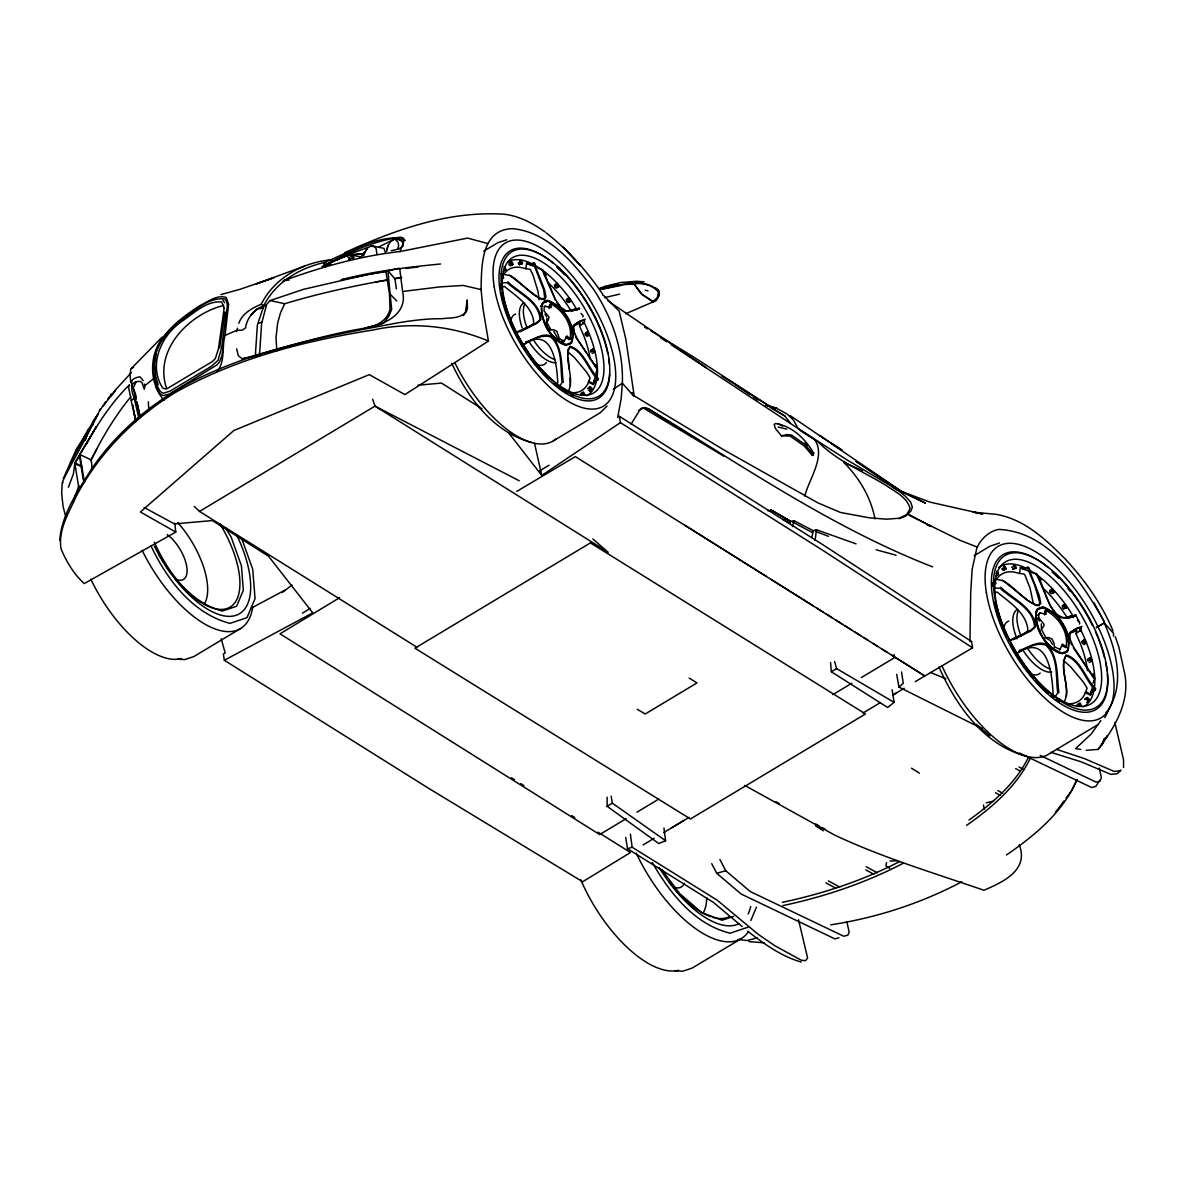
<?xml version="1.0" encoding="UTF-8"?>
<svg xmlns="http://www.w3.org/2000/svg" width="1185" height="1185" viewBox="0 0 1185 1185"><rect width="100%" height="100%" fill="white"/><g stroke="black" fill="none" stroke-linecap="round" stroke-linejoin="round"><path stroke-width="1.5" d="M663.956 828.019L665.585 840.743L658.771 843.527L607.105 806.304L607.135 797.209M282.934 281.378L283.556 280.712C321.194 266.981 360.062 256.019 399.967 251.546L403.833 241.399L403.433 238.17C376.163 235.326 349.619 252.183 325.001 262.255L323.949 262.581C299.287 268.358 276.12 281.986 264.077 305.004L257.338 325.208L255.308 356.226L259.559 354.433L261.633 323.372L266.729 304.308L270.121 300.546L303.508 289.333L369.572 274.076L386.177 271.617M79.247 490.294L74.877 463.72L79.439 455.914L80.195 456.299M613.312 389.287L622.362 383.185C623.577 349.856 611.801 316.899 593.492 289.214C573.244 262.64 548.225 232.038 512.587 228.646C480.636 229.431 481.614 266.818 481.066 289.57L483.021 308.944L488.427 341.058L404.9 394.59L369.305 374.638L233.86 430.51L140.408 511.979L175.78 532.065L84.224 583.583C73.87 574.133 66.523 561.868 61.116 549.025C57.709 530.391 68.834 512.972 76.121 496.559C98.562 453.899 133.416 418.423 174.314 393.109C235.134 358.596 303.878 341.028 372.475 330.111C411.313 321.55 451.9 325.623 488.427 341.058M547.366 326.704L545.574 322.927L548.181 320.276L549.025 316.988L544.063 310.929L544.167 308.322L545.13 306.219L551.143 307.611L550.981 303.997L549.766 304.367L549.099 308.589M1040.948 630.005L1044.074 625.621L1043.926 624.139L1038.712 617.785L1038.815 615.045L1039.823 612.838L1046.148 614.304L1045.97 610.512L1044.696 610.897L1044.637 614.882M62.212 482.428L61.664 493.538L63.131 506.795L65.708 516.467M563.275 382.325C561.349 367.765 563.008 350.642 553.706 338.377C545.87 330.082 534.168 339.71 525.503 341.961M1058.901 692.781C1056.872 677.494 1058.605 659.512 1048.829 646.61C1040.608 637.915 1028.313 648.017 1019.204 650.387M376.948 254.212L376.03 248.228L373.719 246.406L370.698 246.302M570.415 385.747L570.044 377.911M1066.381 696.38C1068.218 683.108 1059.627 666.696 1066.144 654.95C1079.15 658.741 1084.927 676.057 1093.177 686.056M812.954 455.47L813.636 453.085C805.593 439.131 791.921 425.785 775.464 423.519L774.205 424.497L775.375 428.481L781.448 435.843L790.173 436.11L804.171 445.96L812.155 455.158L812.954 455.47L813.636 453.085M164.048 400.278C150.11 384.829 148.88 358.403 160.434 340.969C170.581 326.008 185.334 314.929 200.443 305.36C208.353 301.553 217.018 294.487 226.216 297.479L228.631 304.19L225.046 335.399C221.551 347.175 225.58 361.84 216.87 371.705M225.046 335.399L237.089 330.215L237.415 328.186M811.873 536.968L813.369 530.776L816.435 529.739L856.044 543.856M816.435 529.739L815.117 540.478M236.674 331.696L236.778 330.852M550.981 303.997C563.29 310.426 573.125 325.46 569.911 339.399M1045.97 610.512C1058.901 617.252 1069.24 633.042 1065.863 647.691L1061.449 645.351M792.454 526.54L793.965 520.645L813.369 530.776M602.676 295.213L602.78 294.398C587.182 271.172 568.133 250.168 546.167 232.808M156.227 353.352L154.672 364.506L155.605 375.838L158.168 384.829M539.042 299.775L538.108 291.821L532.969 274.95L530.184 269.321L525.829 268.699L526.599 263.159L531.28 264.61M1033.379 603.683L1030.046 588.16L1024.981 575.184L1024.136 574.058L1019.544 573.422L1020.359 567.6L1025.277 569.126M219.625 347.946L225.091 312.04M129.772 385.658L129.298 385.036C108.709 405.033 94.222 429.977 79.854 454.566L84.49 482.576M387.258 249.309L387.895 245.488M223.447 346.761L221.758 356.092L219.669 361.677L216.885 364.98L169.455 393.998L163.1 395.627L159.575 393.39L156.02 387.214M153.606 378.711L145.088 385.421L144.289 389.228L142.022 382.799L140.408 381.392L136.216 381.614C127.58 384.296 133.609 397.908 137.105 403.048L140.363 417.653L136.749 401.611M133.609 409.403L135.727 421.682M386.621 251.501L387.732 246.036L390.532 241.681L394.383 239.148L405.329 240.303M886.528 862.65L885.876 865.776L889.757 868.338M397.864 248.998L398.649 245.31L397.923 241.933L395.79 240.066M594.485 380.8L593.389 383.599L588.782 381.214L590.16 377.985L586.59 372.134L574.31 357.426L567.659 351.649M1091.992 689.833L1090.541 694.129L1085.697 691.625L1087.134 688.233L1083.386 682.086L1070.485 666.622L1063.508 660.563M79.439 455.914L83.305 480.088M595.714 375.186L596.929 368.965L587.642 354.626M593.389 383.599L595.211 376.697C587.597 367.202 582.116 350.73 569.97 347.146L567.971 349.456L568.03 354.685M1093.103 683.138L1093.873 680.22M1090.541 694.129L1092.451 686.885C1084.438 676.902 1078.691 659.601 1065.922 655.823C1058.279 668.888 1071.462 687.626 1064.352 701.653M533.65 262.759L533.354 263.87L535.516 266.255L534.879 263.396L533.65 262.759L531.073 264.299M582.842 316.884L583.139 315.773L580.976 313.388M563.675 389.465L563.971 388.354L566.134 390.724M598.01 379.674L598.307 378.563L596.144 376.178L596.781 379.037L598.01 379.674L594.144 382M1027.765 567.171L1027.454 568.341L1029.721 570.844L1029.054 567.837L1027.765 567.171L1025.055 568.8M1079.461 624.036L1079.772 622.866L1077.491 620.362M1059.316 700.291L1059.627 699.12L1061.908 701.624M1095.384 690.011L1095.695 688.841L1093.429 686.337L1094.096 689.344L1095.384 690.011L1092.674 691.64M63.101 482.65L62.746 481.036C74.951 456.714 89.068 433.562 100.355 408.869M85.394 440.287L88.86 428.792L97.703 414.557M92.534 425.163L93.748 421.297M133.683 398.382L131.165 400.93L135.549 419.357M595.24 380.341L593.418 384.666L588.427 382.133L588.782 381.214M1092.466 690.707L1090.555 695.254L1085.312 692.603L1085.697 691.625M931.054 526.481L908.036 513.934L899.267 518.23L886.647 519.193L869.435 517.83L840.417 512.453L817.857 502.84L724.139 450.048L632.553 394.857L631.975 392.694L633.634 395.79M588.427 382.133L587.997 383.392A70.7 32.01 59 0 1 570.429 392.561M1085.312 692.603L1084.867 693.921A74.27 33.639 59 0 1 1066.396 703.534M73.026 501.818L78.625 486.502M129.298 385.036L128.528 387.214L131.313 400.486M396.768 300.946L390.146 294.147L387.939 270.817L399.034 268.254L400.293 269.439M1086.186 750.312L1098.125 749.394L1101.946 744.802L1104.361 738.285M68.434 487.242L73.426 473.837L74.936 462.461L96.444 426.57L86.431 444.064M546.581 320.942L546.952 318.084M1041.363 628.302L1041.334 623.858M804.808 495.997C808.911 479.125 826.271 456.166 814.554 439.339L671.228 344.791M1019.426 753.008L1091.666 787.536L1095.74 786.455L1101.457 777.938L1099.25 767.984M812.155 455.158L812.762 453.662L805.104 444.686L791.654 435.117L786.825 434.54L781.448 435.843M363.217 255.16L367.498 247.991M1037.616 615.459L1039.823 612.838M564.045 341.635L566.771 335.933L570.207 338.866M1059.701 650.047L1062.56 644.062L1066.174 647.128M567.852 392.265C575.866 378.296 562.742 359.603 570.178 346.301C582.561 349.916 588.056 366.387 595.907 375.912M363.454 255.901L365.35 251.398L362.58 253.708L361.484 256.952L348.583 254.79L324.231 265.351L323.949 262.581L325.608 262.463L323.949 262.581L325.312 265.988M750.816 920.523L756.46 907.147M1113.485 636.138L1113.53 633.323L1104.227 622.94L1103.487 620.303C1081.031 580.887 1048.784 531.68 998.733 529.414C988.838 531.161 980.691 539.234 976.81 548.107L972.144 569.467L970.722 592.219L969.937 641.455L971.552 641.529L972.544 647.825L915.264 681.642M1067.344 650.535L1068.396 648.136M63.264 478.681L76.344 449.204L85.912 434.243L70.448 462.831M541.056 306.411L542.597 302.99L547.574 301.108M1035.542 613.045L1037.156 609.445L1042.4 607.461L1050.265 611.09M136.216 381.614L133.312 387.925L135.475 397.612M387.673 279.853C352.952 286.015 318.439 293.524 284.681 303.73L280.519 312.751L277.66 322.987L276.016 337.518L276.831 350.923M1104.879 717.68L1108.034 710.926M1077.032 779.552C1063.212 812.051 1034.905 835.366 1006.509 854.963M1076.839 779.967L1071.477 790.928L1066.1 798.112M238.807 323.312C242.273 313.27 252.227 308.115 261.263 304.19C274.535 277.734 302.93 262.255 331.696 259.693M92 467.957L91.275 459.943C102.132 437.546 114.975 416.039 130.809 396.782M79.054 446.938L88.134 429.444M99.955 410.395L105.776 401.596M90.549 460.669L96.622 449.411M1028.462 757.319C1015.426 783.552 992.497 803.282 969.004 820.02M1030.683 757.482C1017.026 786.159 992.156 807.429 966.604 825.367M399.715 268.817L402.648 291.91C407.966 314.38 383.185 325.49 364.98 328.171C323.179 334.792 282.948 348.331 242.214 358.818L238.289 355.604L236.659 348.834M1105.768 713.089C1126.224 686.841 1116.359 650.535 1104.227 622.94L1096.392 627.591L1104.227 622.94M631.057 424.215L640.759 408.529L644.136 407.655L648.121 408.618C740.995 464.698 830.907 527.266 932.565 566.845M1101.946 744.802L1107.397 735.737L1098.125 749.394M1106.316 737.84C1119.914 718.214 1130.164 694.914 1124.032 670.636L1118.847 646.98L1115.233 636.715M385.836 270.98L389.509 294.25L389.983 309.152C387.391 321.076 375.971 326.305 364.98 328.171L383.436 323.283L388.813 316.262L391.687 309.418L390.146 294.147M366.195 250.109L367.883 247.517L372.031 245.784L383.999 248.391L385.229 252.301M590.204 359.188A70.582 31.965 59 0 0 583.361 334.703L579.495 326.038C592.678 317.062 577.228 320.528 573.051 326.704L574.577 334.57M1087.46 670.591A74.151 33.58 59 0 0 1080.009 642.759L1075.936 633.649C1089.785 624.228 1073.551 627.872 1069.151 634.36L1069.655 639.085M793.965 520.645L790.943 521.444L789.847 523.103L782.915 519.311M559.498 386.399L562.194 382.355C560.031 367.35 563.112 347.842 550.581 336.807C540.908 334.126 529.725 340.584 521.548 345.872M1054.931 697.076L1057.761 692.825C1055.479 677.05 1058.723 656.564 1045.555 644.966C1035.912 642.063 1024.818 648.669 1016.404 653.498M264.418 306.382C255.827 306.574 246.465 318.395 245.65 327.771L242.258 330.215L237.089 330.215M463.32 315.669L465.379 312.721L467.216 299.894L467.438 308.574L466.357 311.611C460.269 318.928 449.974 317.639 441.516 318.735C427.118 318.572 412.884 320.439 398.693 322.69C336.036 334.466 272.52 345.62 213.744 371.409C164.641 392.102 120.885 425.696 90.86 469.986C77.573 491.538 61.472 514.69 59.798 540.39M1100.835 720.569L1091.192 734.033L1075.55 748.624L1080.868 749.468M97.881 414.38L92.578 422.038L92.682 424.926M1055.331 812.51L1063.952 801.001M162.538 340.065L167.455 333.503M103.154 406.174L115.567 389.806L131.268 372.683M111.346 395.864L115.567 390.339M107.85 398.975L111.553 394.042L110.768 395.153M503.373 271.276L505.906 269.395L503.951 266.595M546.315 274.594L545.707 275.305L544.433 274.268L544.359 271.795L546.315 274.594L544.389 275.75M588.901 335.414L587.612 334.377L585.686 335.533L585.005 333.785L587.538 331.904L589.508 334.703L586.96 336.57M587.775 388.68L590.308 386.814L591.596 387.85L592.263 389.613L589.73 391.48M995.963 576.117L998.629 574.147L996.57 571.214M1038.386 577.421L1039.023 576.665L1041.082 579.613L1040.445 580.369L1039.097 579.272M1085.815 643.514L1084.468 642.418L1082.438 643.633L1081.727 641.796L1084.394 639.811L1086.452 642.759L1083.771 644.729M1087.297 697.506L1084.63 699.476L1087.297 697.506L1088.645 698.602L1089.356 700.439L1086.689 702.409M556.046 384.858L557.735 382.977C557.113 363.662 552.032 324.808 523.577 344.776M1051.288 695.462L1053.065 693.477C1051.999 671.584 1047.17 632.138 1016.093 653.987M600.128 289.392L616.881 285.555L633.753 283.585L641.737 294.013L653.157 301.523L657.334 297.702L658.638 291.036C642.7 275.794 618.644 286.059 600.069 289.051M162.138 337.103L131.387 368.416M264.299 306.085L265.351 305.034M607.046 406.011L600.202 412.765L553.395 440.835M251.027 315.017L257.115 309.078L263.5 307.863M1121.01 770.028L1117.277 773.672L1110.923 774.397L1081.312 761.866L1050.858 752.312M550.255 329.919L553.38 329.711L556.846 331.148L559.379 338.688L558.268 339.517L553.884 331.474M1054.294 647.425L1054.146 643.559L1052.132 639.026L1048.503 637.53L1044.563 638.122M282.119 592.574L292.014 585.109M982.143 728.642L899 687.122L903.281 683.256L901.504 671.999M892.112 689.729L894.112 702.335L887.683 707.489L831.337 671.762L830.567 662.608M326.29 265.84L324.453 267.262L328.867 263.662L337.725 259.248M136.201 399.286C136.942 389.213 123.181 379.674 139.993 376.786L143.222 380.666M633.753 283.585L641.603 294.295L653.305 302.116L657.808 297.865L659.097 294.739L658.638 291.036M509.032 433.354L541.767 475.437L620.422 422.63L619.429 416.35L617.696 417.446L621.177 398.664L622.362 383.185L631.62 393.746M302.486 613.149L310.322 608.394M339.547 597.729L280.001 633.827L599.684 834.581L626.11 818.702M133.638 367.261L130.824 368.95L130.009 374.964L130.839 382.622M194.266 506.425L199.51 511.416L374.993 406.114L519.208 480.755M636.982 812.169L658.741 799.09M483.673 251.205L497.715 242.777L506.78 239.74M508.543 262.759L511.357 261.322L512.601 262.7L512.972 264.344L511.046 265.514M509.417 262.477L511.357 261.322M510.468 261.604L510.839 263.248L508.913 264.403L510.157 265.781L512.972 264.344M503.981 270.55L505.906 269.395M520.185 261.87L518.26 263.026L519.385 264.64L522.407 263.677L522.363 262.24L520.156 260.448L520.185 261.87L522.407 263.677M519.385 264.64L521.311 263.485M556.372 283.808L554.447 284.963L554.817 286.622L556.061 287.985L558.876 286.563L557.261 283.526L556.372 283.808L557.987 286.829M554.817 286.622L556.743 285.452M556.935 287.718L558.876 286.563M543.9 306.604L545.13 306.219M568.415 298.146L566.474 299.301L566.519 300.738L567.645 302.353L570.666 301.375L569.496 298.339L568.415 298.146L569.585 301.197M566.519 300.738L568.444 299.583M568.741 302.531L570.666 301.375M585.612 333.059L587.538 331.904M592.456 349.294L590.53 350.449L590.9 352.108L592.826 350.938L592.456 349.294L593.344 349.012L594.959 352.049L592.144 353.471M591.404 350.182L593.344 349.012M594.203 380.592L596.781 379.037M588.382 387.969L590.308 386.814M580.709 393.731L583.524 392.294L585.138 395.316M581.583 393.45L583.524 392.294M588.441 390.443L590.382 389.287L591.656 390.324M581.08 395.375L583.005 394.22L582.65 392.576M590.337 390.769L592.263 389.613M240.703 628.45L193.896 656.534L184.83 659.571L177.72 659.201M974.144 555.706L990.008 546.181L999.547 542.997M1003.813 567.689L1001.784 568.904L1003.088 570.355L1006.05 568.844L1004.347 565.675L1003.414 565.956L1005.117 569.141M607.105 806.304L612.364 803.149L665.585 840.743M831.337 671.762L836.595 668.607L894.112 702.335M1005.65 567.111L1003.621 568.326L1004.021 570.059L1006.05 568.844M995.889 573.525L997.918 572.296M1011.59 567.467L1013.619 566.237L1013.59 564.741L1015.915 566.637L1015.96 568.133L1012.775 569.155L1015.96 568.133M832.848 694.617L851.822 683.256M861.302 677.583L894.512 657.69L893.964 654.461M1051.643 589.286L1049.614 590.515L1049.999 592.248L1051.317 593.685L1054.265 592.174L1052.576 589.004L1051.643 589.286L1053.346 592.47M1049.999 592.248L1052.028 591.019M1052.236 593.404L1054.265 592.174M643.129 844.92L654.209 838.269M663.674 832.596L689.018 817.383M863.065 712.97L880.485 702.512M893.12 694.928L904.214 688.278M1062.264 605.579L1065.433 604.557L1066.663 607.742L1063.493 608.764L1062.293 607.075L1064.337 605.861L1064.293 604.35M1063.493 608.764L1066.663 607.742M1082.364 641.041L1084.394 639.811M1089.548 658.09L1087.519 659.304L1087.919 661.037L1089.948 659.823L1089.548 658.09L1090.481 657.808L1092.185 660.978L1089.222 662.489M1088.452 659.023L1090.481 657.808M1091.385 690.974L1094.096 689.344M1079.239 703.564L1077.209 704.779L1077.595 706.512L1079.624 705.297L1079.239 703.564L1080.172 703.268L1081.861 706.453L1079.624 705.297M1078.128 704.482L1080.172 703.268M1086.615 699.817L1088.645 698.602M741.395 938.55L692.218 968.056L682.678 971.241L675.213 970.841M1097.695 724.761L1048.518 754.267A104.265 47.178 59 0 1 941.912 665.718M893.046 695.017L896.171 693.166M671.584 827.841L684.1 820.405M568.563 344.583L570.829 343.235L572.325 339.814L572.636 335.088L570.755 327.016M539.56 470.845L549.04 465.201M516.867 491.345L575.362 456.61L924.759 675.939L891.846 655.261M1064.456 653.142L1066.826 651.72M961.746 881.729L958.591 883.462C918.508 904.17 875.152 918.019 830.581 924.848M379.126 246.806L394.012 239.296M572.459 326.29L580.369 323.12L579.495 326.038M1068.529 633.931L1076.854 630.583L1075.936 633.649M221.165 638.685L225.18 652.95L223.343 653.987L224.335 660.282L312.751 612.852L268.61 556.313L212.367 520.556L174.447 523.918L144.066 507.447M251.131 608.186L284.83 590.234M571.777 311.344C591.982 303.138 566.771 313.551 564.075 310.47M1058.235 616.23C1060.338 622.051 1089.948 609.075 1067.833 618.215L1063.686 612.364A74.27 33.639 59 0 0 1042.267 587.479M324.231 265.351C348.153 252.731 373.675 240.762 400.708 237.148L404.174 239.518M576.191 309.981L574.814 308.93L571.066 310.87L567.837 305.76A70.7 32.01 59 0 0 548.64 283.156M1067.078 617.726L1071.018 615.682L1072.469 616.792M638.434 410.543L643.351 408.04L648.062 408.721L723.724 456.106L643.351 408.04M899.785 861.48C862.828 880.559 823.012 893.727 782.367 902.333M903.533 863.11C865.583 882.914 824.701 896.704 782.885 905.607M337.147 259.782L340.495 258.167M519.889 331.785L536.864 323.342L540.864 319.654C540.36 301.627 519.297 292.947 507.832 281.852M1013.308 639.693L1031.157 630.82L1035.349 626.954C1034.816 608.009 1012.701 598.899 1000.644 587.227M899.089 518.704L905.829 516.053L910.124 508.646C907.206 497.256 895.134 491.716 886.187 485.539C862.961 471.171 837.173 461.261 817.65 441.442L816.983 440.879M1013.619 639.085L1024.225 633.931L1027.884 630.524C1026.995 613.104 1009.279 602.173 997.133 592.115L994.496 592.574M339.043 258.685L344.968 256.701M258.76 323.342L262.226 321.935M288.222 278.756L283.556 280.712L289.007 280.09M516.853 332.585L530.273 326.305L533.754 323.046C532.909 306.471 516.053 296.072 504.484 286.489L501.981 286.933M1010.124 640.537L1012.449 639.574M625.636 313.788L656.001 300.649L659.364 295.05L658.46 290.088L655.453 287.777M344.968 252.523C393.509 230.645 444.049 212.056 498.144 213.922C515.371 213.922 531.206 222.173 544.981 231.89M625.71 837.469L627.502 848.727L632.153 847.231L717.162 900.17L758.148 934.284L774.842 945.734L801.238 960.206L805.563 960.694L807.622 958.043L798.512 919.738M515.934 332.481L536.05 323.164L540.049 319.639C539.353 301.894 518.645 293.48 507.21 282.697L502.351 282.815M1009.161 640.418L1030.283 630.642L1034.49 626.924C1033.764 608.29 1012.005 599.462 999.992 588.13L994.882 588.249M304.456 266.121L256.36 283.882L273.587 277.808L239.948 289.318L220.914 294.591M733.737 916.346L722.065 920.241L701.742 912.598L679.627 893.594L661.66 869.39M747.987 927.218L730.064 933.202C694.262 924.315 669.777 893.046 652.283 862.487M367.883 247.517L343.709 256.182L347.146 255.738M378.178 324.838L364.98 328.171M576.147 310.055L579.613 308.989L566.252 310.974L560.698 307.285L555.484 299.464L542.789 269.899L537.96 268.062M1072.425 616.867L1076.069 615.756L1078.913 621.147M767.969 510.809L770.946 509.98L790.943 521.444M711.726 863.672L716.747 873.301L725.768 870.768L750.224 891.535L843.794 936.254L847.882 935.172L849.141 932.062L846.934 922.108M322.024 266.462L330.867 264.018M348.553 259.115L352.093 258.137M1100.213 781.048L1096.125 782.13L1040.237 755.408M838.98 937.779L834.892 938.875L741.203 894.068L716.747 873.301M757.363 937.794L747.024 940.534L738.048 939.512M1038.712 617.785L1037.379 618.348L1039.63 621.133M907.843 514.616L960.013 540.316L977.033 547.026M604.009 286.637L620.422 282.563L636.775 281.26L644.136 281.852M604.706 297.613L619.622 294.117M986.172 802.852L993.652 801.119M600.084 287.925L616.881 284.059M602.039 289.258L622.169 285.229M391.198 250.746L398.604 249.057L402.989 246.228L403.211 242.629L399.256 239.414M399.967 251.546L467.66 238.081L487.598 243.503M242.214 358.818L252.805 356.774M526.599 263.159L530.747 264.892M1020.359 567.6L1024.729 569.422M387.939 270.817L394.931 278.771L401.685 277.409L394.62 278.594M391.331 270.136L341.087 279.793C373.779 271.172 407.048 267.262 440.539 263.988M375.512 282.074L387.391 280.075M223.802 305.404C188.978 313.966 153.28 350.286 166.715 388.695M350.582 255.279L362.58 253.708L348.583 254.79L354.093 257.678M403.937 291.317L439.946 286.889L463.172 285.437L481.066 289.57M405.64 268.417L418.201 266.981M629.028 284.459L632.449 284.059M1120.077 770.783L1114.167 771.435L1084.749 758.726L1056.635 749.379M908.036 513.934L910.954 510.957L912.317 507.18L910.643 502.055L905.192 496.011L896.971 489.612L847.556 460.224L798.097 428.615L793.594 420.157L787.136 414.054L776.634 408.321L765.406 405.3M417.95 385.214L441.501 383.081L482.117 408.899M634.168 283.867C642.788 282.623 652.12 285.052 658.149 291.554M890.024 861.095L897.163 860.68M585.242 319.18L579.791 321.076L573.94 324.883L573.644 330.719L577.45 339.251L597.418 369.157M1081.979 626.45L1076.247 628.45L1070.099 632.449L1069.788 638.582L1073.773 647.543L1094.762 678.961M1076.069 615.756C1049.303 627.546 1046.385 588.649 1036.638 573.644L1030.846 572.459M801.312 962.042C781.833 956.695 763.895 943.764 747.824 931.321M748.92 941.616L764.458 942.83M800.497 430.629L816.169 440.701M812.317 532.48L792.987 522.23M501.151 273.779L510.32 275.764L536.642 296.531M995.267 579.006L1003.265 580.843L1027.099 599.728M574.295 393.435L573.199 393.242L573.244 394.679M1069.329 704.275L1070.47 704.468M284.681 303.73L270.121 300.546M778.189 427.03L786.81 429.192M525.829 268.699L520.304 267.351A70.7 32.01 59 0 0 503.625 274.727M1019.544 573.422L1013.753 572A74.27 33.639 59 0 0 995.978 580.161M927.322 525.133L930.521 525.962M815.561 531.384L828.463 536.316M645.203 290.162L648.032 290.918M876.189 549.796L896.067 555.217M527.31 263.751L534.642 266.581L543.648 289.718L544.759 298.042L541.515 299.257L537.842 297.465M1021.115 568.222L1028.817 571.2L1034.653 585.049L1039.912 603.106L1038.075 605.357L1036.031 605.52L1028.373 600.706M777.153 408.277L766.177 405.151M564.356 341.087L559.379 338.688M1060.027 649.469L1054.798 646.936M563.112 344.317L565.852 345.146M1060.16 653.305C1049.006 649.617 1042.252 638.389 1037.69 628.198M548.951 301.538L551.677 302.397M560.92 341.191L563.423 342.006M259.559 354.433L260.344 354.7M347.442 256.597L349.93 258.152L350.316 260.167L349.175 259.589M261.026 304.501L263.766 305.537M1047.081 638.671L1050.073 640.374L1052.487 644.447M78.536 485.939L79.395 486.25M815.635 440.642L816.465 440.953M531.472 442.449C493.36 432.318 467.705 397.523 451.752 363.321M1025.484 755.971C983.239 744.639 955.969 705.105 938.979 667.081M930.418 672.458L945.837 678.753M79.854 454.566L91.275 459.943M81.706 466.772L74.877 463.72M862.532 470.623L843.75 462.402C859.258 477.718 870.856 497.389 874.974 518.911M770.265 407.536L784.885 416.024L790.158 422.823M348.583 254.79L352.034 256.39L353.293 258.552M812.762 453.662L813.517 454.018M74.907 462.728L81.721 466.327M501.477 274.92L503.64 277.305L503.344 278.416L502.114 277.779M994.645 582.961L995.933 583.627L995.252 580.62M777.864 423.563L782.767 426.156M1019.07 767.006L1023.944 769.658M1015.634 768.576L1020.507 771.228M828.389 880.914L839.765 887.106M825.989 882.855L835.721 888.172M997.888 790.588L1002.717 793.224M995.519 792.75L1000.347 795.402M866.161 866.679L877.418 872.856M865.791 869.849L873.834 874.263M775.968 801.727L779.152 803.504M815.798 824.019L818.998 825.812M822.183 827.589L825.367 829.367M744.728 785.433L834.847 835.173C882.988 857.807 933.795 872.93 983.905 890.261C1002.643 882.218 1029.202 870.338 1019.233 844.816M644.596 327.208L647.632 328.912M509.357 275.113C521.711 281.586 530.599 296.472 544.256 299.331L546.004 296.991L544.522 289.673L534.953 265.455M1002.258 580.161C1015.219 586.96 1024.566 602.587 1038.919 605.609L1040.756 603.15L1039.186 595.448L1029.143 570.015M771.405 510.261L790.543 521.341L770.946 509.98M637.249 709.282L645.218 713.992L697.017 682.916L689.137 678.072M650.654 330.659L694.721 357.677L775.108 409.773M565.704 337.177L569.289 339.769M892.335 487.005L897.86 490.412M619.429 416.35L822.346 544.404L971.552 641.529M620.422 422.63L823.353 550.699L972.544 647.825M199.51 511.416L417.446 647.543M627.502 848.727L712.096 901.607M684.96 525.281L721.013 547.929M722.065 548.611L766.458 576.488M771.168 579.435L813.488 606.024M816.613 607.994L822.894 611.934M826.019 613.904L832.285 617.844M835.425 619.814L841.691 623.754M844.831 625.724L851.097 629.665M854.237 631.635L860.503 635.575M863.643 637.545L868.338 640.492M873.049 643.44L877.744 646.403M882.44 649.35L887.15 652.313M911.532 768.191L919.427 773.153M815.473 825.841L823.353 830.789M511.342 777.701L514.438 779.641M520.763 783.581L523.889 785.551M571.688 815.606L574.784 817.546M597.995 832.122L630.479 852.519L582.664 881.744L427.978 787.921L224.335 660.282M721.828 376.03L784.885 416.024M1029.75 570.252L1036.505 574.547A81.721 37.016 59 0 1 1068.292 608.483L1073.417 616.585M535.531 265.677L541.975 269.78A77.78 35.224 59 0 1 572.222 302.071L577.095 309.789M831.544 443.516L842.017 450.122L819.62 435.384L823.353 438.035M558.742 341.976L561.734 343.902M660.445 337.666L666.607 341.739M897.637 489.509L855.926 461.335L901.607 491.464L925.544 503.121L899.134 490.516L929.884 502.099L982.735 514.009L973.078 512.157L995.696 514.29C1022.966 518.734 1044.444 538.034 1063.212 557.039M790.099 415.55L902.081 491.775M607.994 300.901L706.26 367.661M735.144 384.34L750.283 394.812M753.304 396.916L757.852 400.056M996.644 573.807L997.992 574.903M1088.719 701.194L1086.66 698.261M504.025 269.069L505.299 270.106M712.555 901.637L742.18 926.566M976.351 724.346L989.934 735.885M592.841 538.953L608.201 552.284L374.993 406.114L372.638 399.271M603.698 295.583L619.192 311.225L625.858 339.34L634.271 396.383M562.653 309.448L556.58 302.471M557.246 341.028L550.773 334.185M1089.948 659.823L1091.252 661.274M592.826 350.938L594.085 352.315M510.839 263.248L512.098 264.625M1063.849 557.513C1084.127 579.065 1101.62 603.476 1113.011 630.894M145.088 385.421L144.318 384.044M559.913 308.915L566.326 317.565M1055.746 613.889L1050.458 606.083L1036.623 574.295M804.837 442.82L807.148 445.604M542.078 269.543L552.24 292.695M1064.337 605.861L1065.522 607.549M1013.619 566.237L1014.819 567.941M586.664 353.204L575.48 336.718M222.958 300.22L224.706 302.753M1073.403 647.677L1094.259 678.753M1045.748 637.278L1041.615 629.798M550.758 329.474L546.833 322.364M547.011 328.645L549.87 333.133M1059.109 620.022L1063.093 626.317M548.122 327.904L549.633 330.289M544.937 314.114L546.552 316.706M225.506 527.74L231.134 537.072L241.414 565.778L243.355 590.249L236.6 606.261L222.306 611.03C189.422 602.247 167.752 571.807 154.317 542.212M1104.064 621.488L1093.903 602.558M719.902 859.51L725.768 870.768M1063.878 627.976L1066.248 632.923L1068.737 643.174M567.274 319.061L570.266 325.342M150.999 545.885C166.937 579.45 192.429 613.445 229.934 623.384L246.984 617.681L255.056 598.573L252.746 569.348L241.696 538.508M546.048 327.149L541.056 312.677M552.862 294.176L555.247 299.79M812.095 452.122L813.058 454.388M1070.766 642.611L1071.714 644.877M1083.757 640.567L1084.468 642.418M586.931 332.615L587.612 334.377M589.7 387.525L590.382 389.287M1036.179 622.94L1037.186 626.45M834.625 661.63L836.595 668.607M1114.818 722.42L1123.543 759.689L1123.543 767.495M541.767 475.437L534.524 443.294M138.912 418.438L134.216 398.367M133.564 410.943L135.786 421.712M1035.231 617.963L1035.868 621.281M896.66 674.339L899 687.122M983.476 805.03L984.276 809.385M611.149 796.187L612.364 803.149M1079.55 629.946L1079.698 630.805M582.931 322.513L583.079 323.312M632.153 847.231L630.39 834.107M394.931 278.771L396.368 288.903M132.853 404.959L133.268 408.884M174.802 523.118L175.78 532.065M568.207 357.514L569.215 368.965M148.347 401.819L148.792 409.314M1079.92 630.124L1079.979 631.264M583.287 322.675L583.346 323.772M1059.242 701.816A88.919 40.231 59 0 1 1056.265 699.772M1053.465 697.698A88.919 40.231 59 0 1 1050.799 695.58M1048.118 693.314A88.919 40.231 59 0 1 1035.72 681.019M1033.409 678.368A88.919 40.231 59 0 1 1020.241 661.008M1019.322 659.601A88.919 40.231 59 0 1 1010.642 645.084M1006.45 636.863A88.919 40.231 59 0 1 1003.443 630.242M1002.747 628.598A88.919 40.231 59 0 1 994.23 601.728M992.275 586.131A88.919 40.231 59 0 1 992.23 582.872M1052.265 572.044A88.919 40.231 59 0 1 1058.605 578.117M1067.922 588.515A88.919 40.231 59 0 1 1070.174 591.3M1040.178 673.08A30.543 13.82 59 0 1 1028.61 672.976M1003.725 628.791A30.543 13.82 59 0 1 1008.805 621.058M1050.221 668.977A36.009 16.294 59 0 1 1027.721 648.506M1021.218 636.271A36.009 16.294 59 0 1 1018.389 610.527M1051.747 672.088A36.024 16.294 59 0 1 1022.655 649.647M1017.026 638.774A36.024 16.294 59 0 1 1017.382 609.357M998.748 567.452A81.602 36.942 59 0 1 1026.817 568.578M1081.061 630.509A81.602 36.942 59 0 1 1094.318 688.352M1093.755 691.418A81.602 36.942 59 0 1 1083.327 706.867M1107.368 673.776A90.297 40.883 59 0 1 1054.294 699.298A90.297 40.883 59 0 1 991.43 586.234A90.297 40.883 59 0 1 1048.37 567.63M1052.28 570.992A90.297 40.883 59 0 1 1078.291 601.165M1079.283 602.617A90.297 40.883 59 0 1 1092.526 625.562M1095.458 631.842A90.297 40.883 59 0 1 1097.488 636.567M1098.125 638.137A90.297 40.883 59 0 1 1104.479 657.497M1105.649 662.548A90.297 40.883 59 0 1 1107.027 670.666M573.629 396.412A84.639 38.29 59 0 1 570.548 394.96M567.808 393.494A84.639 38.29 59 0 1 559.364 387.939M558.105 386.991A84.639 38.29 59 0 1 554.299 383.91M547.959 378.148A84.639 38.29 59 0 1 542.952 373.023M540.478 370.283A84.639 38.29 59 0 1 529.473 356.404M525.518 350.597A84.639 38.29 59 0 1 519.934 341.532M517.356 336.91A84.639 38.29 59 0 1 510.498 322.794M509.106 319.491A84.639 38.29 59 0 1 504.766 307.359M504.262 305.671A84.639 38.29 59 0 1 501.107 292.414M500.603 289.11A84.639 38.29 59 0 1 500.04 284.044M556.965 267.38A84.639 38.29 59 0 1 564.504 274.727M555.943 438.998A99.244 44.897 59 0 1 454.818 362.714M546.374 362.447A29.077 13.154 59 0 1 535.857 364.151M510.765 321.416A29.077 13.154 59 0 1 515.608 314.055M554.713 359.559A34.276 15.509 59 0 1 534.168 341.028M527.414 328.512A34.276 15.509 59 0 1 524.733 304.027M556.032 362.669A34.276 15.509 59 0 1 529.191 341.917M522.185 327.756A34.276 15.509 59 0 1 523.755 302.901M508.365 261.544A77.662 35.165 59 0 1 532.746 264.092M584.383 323.046A77.662 35.165 59 0 1 586.531 395.731M544.226 300.397A26.351 11.939 59 0 1 547.085 300.516M609.712 373.927A85.942 38.912 59 0 1 560.549 389.746A85.942 38.912 59 0 1 500.974 295.435A85.942 38.912 59 0 1 531.561 250.228M533.161 250.82A85.942 38.912 59 0 1 546.848 258.345M548.285 259.352A85.942 38.912 59 0 1 553.247 263.188M556.98 266.403A85.942 38.912 59 0 1 581.746 295.109M582.679 296.502A85.942 38.912 59 0 1 607.772 353.53M608.764 358.981A85.942 38.912 59 0 1 609.416 364.225M678.487 970.263A99.984 45.237 59 0 1 580.768 879.774M748.564 931.454A104.265 47.178 59 0 1 636.286 853.23M706.675 897.667A64.316 29.107 59 0 1 702.868 913.354M684.175 883.314A29.136 13.168 59 0 1 674.043 887.21M729.427 916.583A79.306 35.846 59 0 1 712.422 917.234M710.615 916.642A79.306 35.846 59 0 1 673.658 887.654M671.495 884.988A79.306 35.846 59 0 1 669.377 882.262M739.173 923.589A90.341 40.838 59 0 1 659.156 867.464M750.668 906.525A90.341 40.838 59 0 1 748.15 913.946M181.438 658.475A95.17 43.06 59 0 1 90.786 579.095M252.746 606.942A99.244 44.897 59 0 1 208.16 625.902A99.244 44.897 59 0 1 142.126 550.329M177.691 522.511A61.22 27.699 59 0 1 204.042 604.483M167.203 534.583A27.744 12.531 59 0 1 186.43 565.008A27.744 12.531 59 0 1 176.595 579.583M219.877 523.74A75.484 34.113 59 0 1 234.349 603.402A75.484 34.113 59 0 1 175.202 578.754M170.166 572.222A75.484 34.113 59 0 1 168.226 569.496M167.263 568.104A75.484 34.113 59 0 1 165.396 565.304M163.574 562.46A75.484 34.113 59 0 1 161.812 559.557M160.953 558.105A75.484 34.113 59 0 1 159.279 555.173M236.881 535.383A85.987 38.868 59 0 1 232.23 616.185A85.987 38.868 59 0 1 154.361 546.078M541.752 306.352C541.071 321.979 551.129 339.473 566.267 344.524L571.17 342.628C576.547 326.467 563.69 306.604 548.255 301.094L543.322 302.945L541.752 306.352M1036.283 612.971C1035.557 629.398 1046.133 647.78 1062.027 653.083L1067.196 651.083C1072.84 634.108 1059.316 613.237 1043.111 607.446L1037.927 609.401L1036.283 612.971M224.172 308.189L218.425 348.849L215.315 358.581L212.604 361.381L167.485 388.443L164.715 388.947L162.582 387.85C148.11 365.024 161.012 335.71 181.66 321.49C193.57 313.462 206.412 300.486 221.788 301.982L224.172 308.189M227.416 305.641L221.654 347.575L218.025 360.373L211.3 366.372L170.003 391.154L163.249 393.242L160.449 391.628C144.14 367.009 158.953 335.37 181.142 320.009C194.088 311.285 208.19 296.991 224.943 298.976L226.765 301.716L227.416 305.641M541.367 305.893C540.582 321.95 550.981 339.917 566.519 345.131L571.555 343.191C577.095 326.586 563.867 306.13 547.988 300.486L542.937 302.397L541.367 305.893M1035.868 612.497C1035.053 629.368 1045.97 648.239 1062.293 653.705L1067.581 651.676C1073.417 634.227 1059.508 612.749 1042.844 606.824L1037.527 608.823L1035.868 612.497M590.411 542.908L414.928 648.195L690.44 818.983L865.509 713.948L590.411 542.908M596.025 364.728L594.944 364.55L594.974 365.972L597.196 367.78L596.025 364.728M1093.311 674.309L1092.155 674.117L1092.2 675.613L1094.54 677.509L1093.311 674.309M563.779 247.784L563.171 247.206L580.354 265.44L563.779 247.784M986.335 592.396A99.984 45.237 59 0 0 1092.007 720.776A99.984 45.237 59 0 0 1070.218 583.094A99.984 45.237 59 0 0 986.335 592.396M997.459 609.342A88.579 40.112 59 0 0 1095.236 707.904A88.579 40.112 59 0 0 1059.079 577.051A88.579 40.112 59 0 0 997.459 609.342M998.481 612.201A82.876 37.535 59 0 0 1089.963 704.423A82.876 37.535 59 0 0 1056.131 581.983A82.876 37.535 59 0 0 998.481 612.201M494.204 286.77A95.17 43.06 59 0 0 594.796 408.958A95.17 43.06 59 0 0 574.044 277.912A95.17 43.06 59 0 0 494.204 286.77M504.795 302.886A84.313 38.187 59 0 0 597.877 396.708A84.313 38.187 59 0 0 563.453 272.15A84.313 38.187 59 0 0 504.795 302.886M505.773 305.611A78.891 35.728 59 0 0 592.856 393.39A78.891 35.728 59 0 0 560.653 276.86A78.891 35.728 59 0 0 505.773 305.611"/></g></svg>
